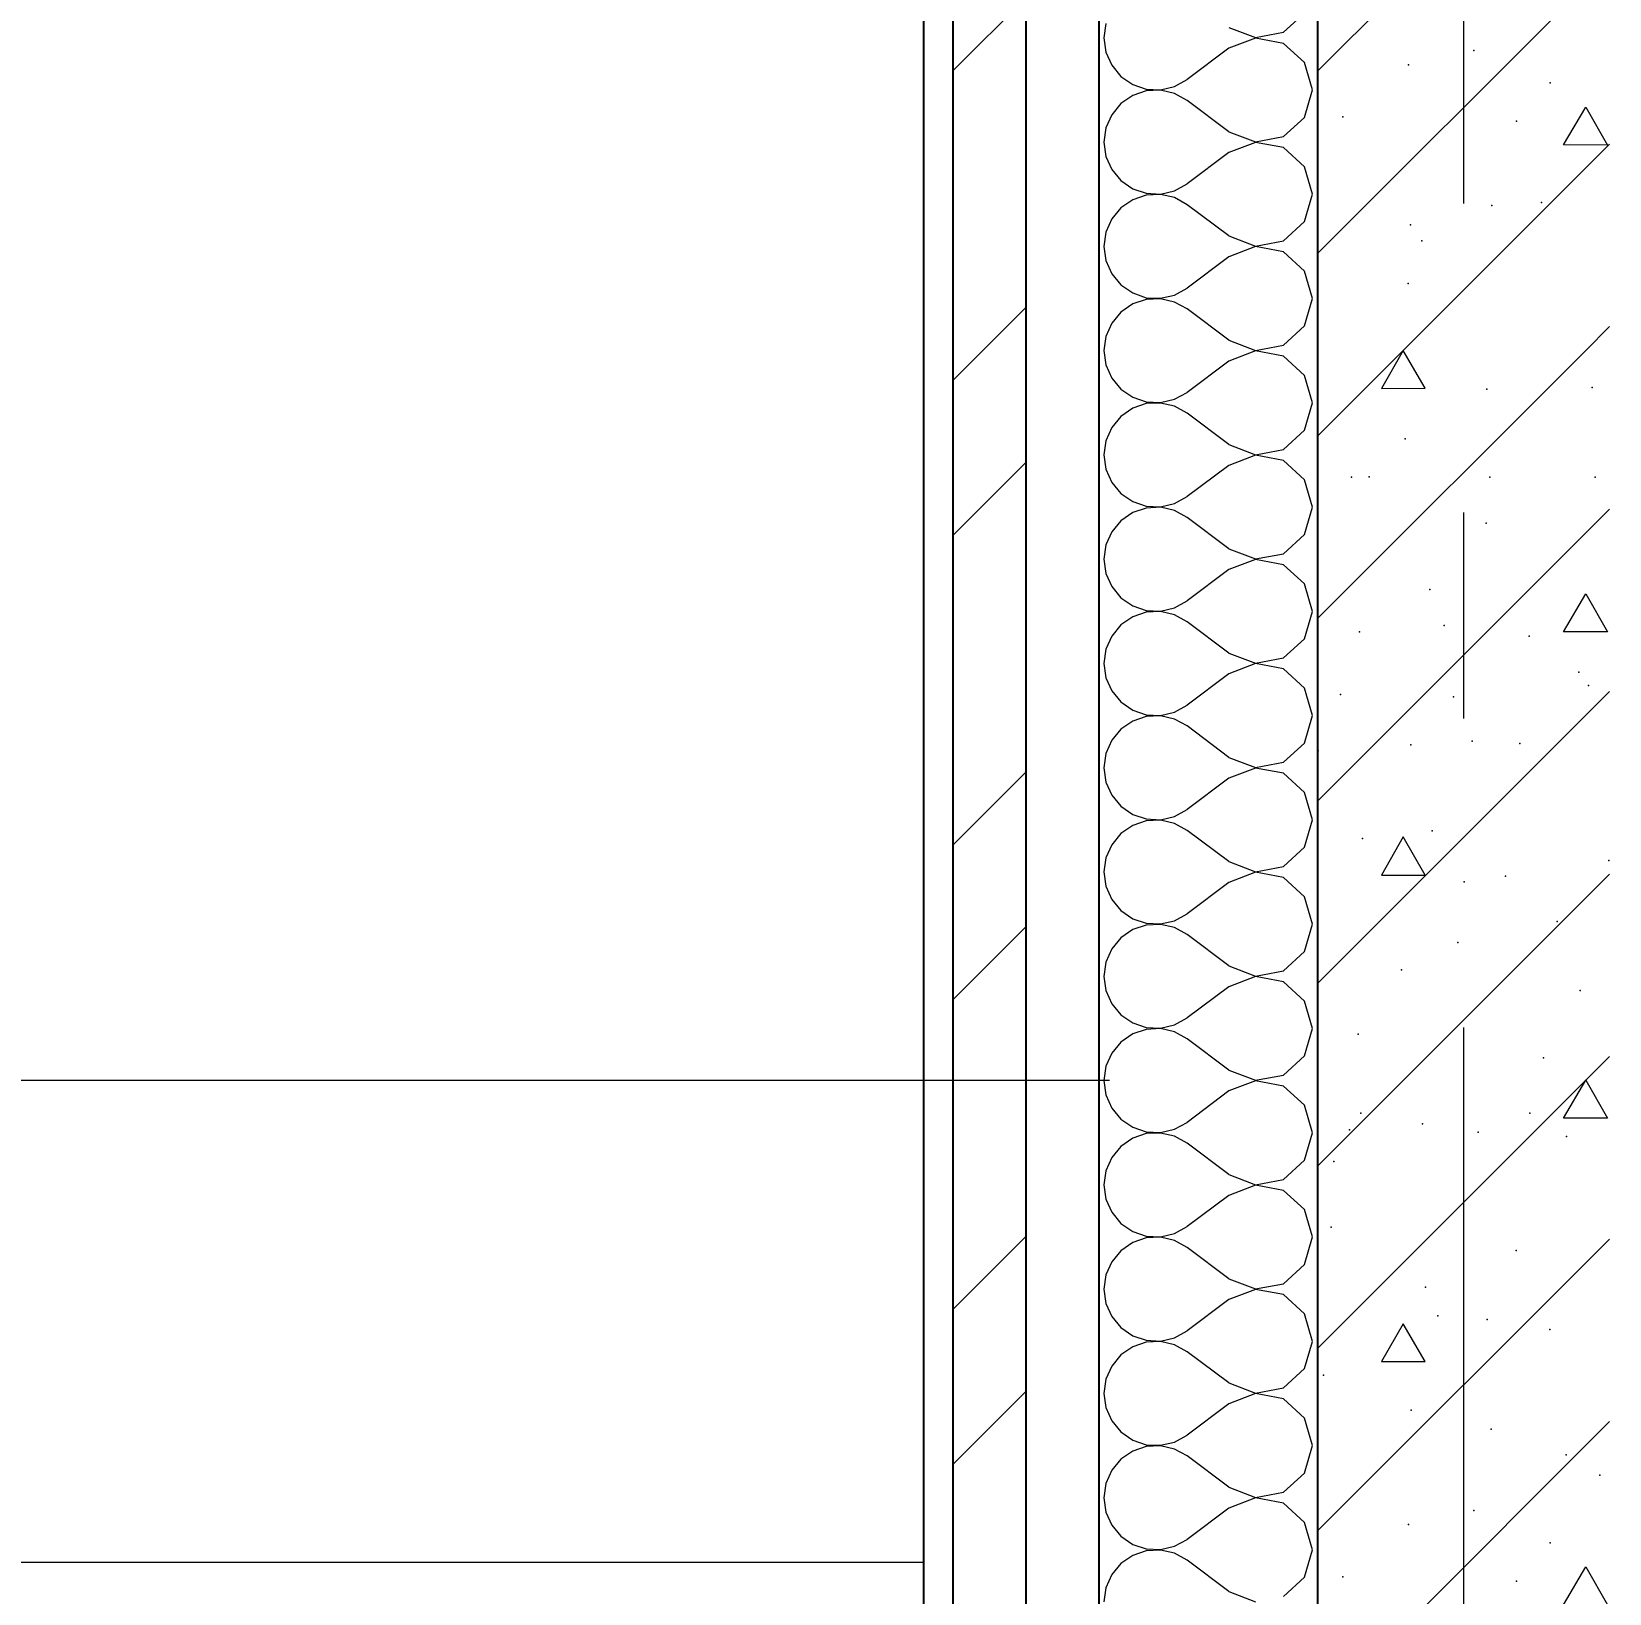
# Model space of a CAD drawing. Header units: millimetres. Extents: x 18162 to 7085488, y 72188 to 247925.
# Drawn here: x 3664348 to 3665429, y 105267 to 106337 of the extents above; entities that cross this region are included whole.
import ezdxf
from ezdxf.enums import TextEntityAlignment as Align

# ---------------------------------------------------------------- set-up
doc = ezdxf.new("R2010")
doc.units = ezdxf.units.MM
doc.header["$MEASUREMENT"] = 0
doc.linetypes.add('Double Dashed', pattern=[1093.611073, 529.166651, -211.666656, 141.111112, -211.666656])
for name, color, linetype in [('Finish - Wall', 7, 'Continuous'), ('Structural - Bearing', 7, 'Continuous'), ('Structural - Grid', 7, 'Continuous')]:
    doc.layers.add(name, color=color, linetype=linetype)
doc.styles.add('GENERATED_STYLE_3', font='', dxfattribs={"width": 0.8})
doc.styles.get('GENERATED_STYLE_3').set_extended_font_data('ISOCPEUR MON')
doc.dimstyles.new('GENERATED_STYLE__7', dxfattribs={"dimtxt": 220.000005, "dimasz": 114, "dimexe": 0.18, "dimexo": 342.629951, "dimgap": 0, "dimtad": 1, "dimdec": 0, "dimzin": 0, "dimdsep": 46, "dimtxsty": 'GENERATED_STYLE_3', "dimblk": 'ARROWHEAD_2', "dimblk1": 'ARROWHEAD_2', "dimblk2": 'ARROWHEAD_2', "dimcen": 0.09, "dimclrd": 13, "dimclre": 13, "dimclrt": 13, "dimadec": 0, "dimazin": 0, "dimtfac": 1, "dimtdec": 4, "dimtmove": 0, "dimatfit": 3, "dimfxl": 1, "dimtolj": 1, "dimtzin": 0, "dimarcsym": 0})

# ---------------------------------------------------------------- blocks, each defined once
blk = doc.blocks.new('*X784', base_point=(3761974.7, 95118))
at = {"layer": 'Structural - Bearing', "color": 7, "linetype": 'Continuous', "lineweight": 9}
for p, q in [((3665205.7, 106336.1), (3665220.1, 106349.2)), ((3665084, 106342.1), (3665082.6, 106332.3)), ((3665168.3, 106339.4), (3665186.6, 106332.4)), ((3665082.6, 106332.3), (3665084, 106322.5)), ((3665186.6, 106332.1), (3665168.3, 106325.1)), ((3665186.6, 106332.4), (3665205.7, 106336.1)), ((3665205.7, 106328.5), (3665186.6, 106332.1)), ((3665220.1, 106315.4), (3665205.7, 106328.5)), ((3665084, 106322.5), (3665088, 106313.5)), ((3665168.3, 106325.1), (3665139.8, 106303.7)), ((3665088, 106313.5), (3665094.2, 106305.9)), ((3665094.2, 106305.9), (3665102.4, 106300.3)), ((3665225.5, 106296.6), (3665220.1, 106315.4)), ((3665102.4, 106300.3), (3665111.7, 106297.2)), ((3665111.7, 106296), (3665102.4, 106292.8)), ((3665111.7, 106297.2), (3665121.5, 106296.7)), ((3665121.5, 106296.4), (3665111.7, 106296)), ((3665121.5, 106296.7), (3665131.1, 106299)), ((3665131.1, 106294.2), (3665121.5, 106296.4)), ((3665131.1, 106299), (3665139.8, 106303.7)), ((3665220.1, 106277.8), (3665225.5, 106296.6)), ((3665094.2, 106287.2), (3665088, 106279.6)), ((3665102.4, 106292.8), (3665094.2, 106287.2)), ((3665139.8, 106289.4), (3665131.1, 106294.2)), ((3665168.3, 106268), (3665139.8, 106289.4)), ((3665088, 106279.6), (3665084, 106270.6)), ((3665205.7, 106264.6), (3665220.1, 106277.8)), ((3665084, 106270.6), (3665082.6, 106260.9)), ((3665168.3, 106268), (3665186.6, 106261)), ((3665186.6, 106261), (3665205.7, 106264.6)), ((3665082.6, 106260.9), (3665084, 106251.1)), ((3665168.3, 106253.7), (3665139.8, 106232.3)), ((3665186.6, 106260.7), (3665168.3, 106253.7)), ((3665205.7, 106257.1), (3665186.6, 106260.7)), ((3665220.1, 106243.9), (3665205.7, 106257.1)), ((3665084, 106251.1), (3665088, 106242.1)), ((3665088, 106242.1), (3665094.2, 106234.5)), ((3665225.5, 106225.1), (3665220.1, 106243.9)), ((3665094.2, 106234.5), (3665102.4, 106228.9)), ((3665131.1, 106227.5), (3665139.8, 106232.3)), ((3665102.4, 106221.4), (3665094.2, 106215.8)), ((3665102.4, 106228.9), (3665111.7, 106225.8)), ((3665111.7, 106224.5), (3665102.4, 106221.4)), ((3665111.7, 106225.8), (3665121.5, 106225.3)), ((3665121.5, 106225), (3665111.7, 106224.5)), ((3665121.5, 106225.3), (3665131.1, 106227.5)), ((3665131.1, 106222.8), (3665121.5, 106225)), ((3665139.8, 106218), (3665131.1, 106222.8)), ((3665220.1, 106206.4), (3665225.5, 106225.1)), ((3665094.2, 106215.8), (3665088, 106208.2)), ((3665168.3, 106196.6), (3665139.8, 106218)), ((3665084, 106199.2), (3665082.6, 106189.4)), ((3665088, 106208.2), (3665084, 106199.2)), ((3665205.7, 106193.2), (3665220.1, 106206.4)), ((3665082.6, 106189.4), (3665084, 106179.7)), ((3665168.3, 106196.6), (3665186.6, 106189.6)), ((3665186.6, 106189.3), (3665168.3, 106182.3)), ((3665186.6, 106189.6), (3665205.7, 106193.2)), ((3665205.7, 106185.7), (3665186.6, 106189.3)), ((3665084, 106179.7), (3665088, 106170.7)), ((3665168.3, 106182.3), (3665139.8, 106160.9)), ((3665220.1, 106172.5), (3665205.7, 106185.7)), ((3665088, 106170.7), (3665094.2, 106163.1)), ((3665225.5, 106153.7), (3665220.1, 106172.5)), ((3665094.2, 106163.1), (3665102.4, 106157.5)), ((3665102.4, 106157.5), (3665111.7, 106154.3)), ((3665111.7, 106154.3), (3665121.5, 106153.9)), ((3665121.5, 106153.9), (3665131.1, 106156.1)), ((3665131.1, 106156.1), (3665139.8, 106160.9)), ((3665094.2, 106144.4), (3665088, 106136.8)), ((3665102.4, 106150), (3665094.2, 106144.4)), ((3665111.7, 106153.1), (3665102.4, 106150)), ((3665121.5, 106153.6), (3665111.7, 106153.1)), ((3665131.1, 106151.3), (3665121.5, 106153.6)), ((3665139.8, 106146.6), (3665131.1, 106151.3)), ((3665168.3, 106125.1), (3665139.8, 106146.6)), ((3665220.1, 106134.9), (3665225.5, 106153.7)), ((3665088, 106136.8), (3665084, 106127.8)), ((3665205.7, 106121.8), (3665220.1, 106134.9)), ((3665084, 106127.8), (3665082.6, 106118)), ((3665168.3, 106125.1), (3665186.6, 106118.2)), ((3665082.6, 106118), (3665084, 106108.2)), ((3665186.6, 106117.9), (3665168.3, 106110.9)), ((3665186.6, 106118.2), (3665205.7, 106121.8)), ((3665205.7, 106114.2), (3665186.6, 106117.9)), ((3665220.1, 106101.1), (3665205.7, 106114.2)), ((3665084, 106108.2), (3665088, 106099.2)), ((3665168.3, 106110.9), (3665139.8, 106089.4)), ((3665225.5, 106082.3), (3665220.1, 106101.1)), ((3665088, 106099.2), (3665094.2, 106091.6)), ((3665094.2, 106091.6), (3665102.4, 106086.1)), ((3665102.4, 106086.1), (3665111.7, 106082.9)), ((3665111.7, 106081.7), (3665102.4, 106078.5)), ((3665111.7, 106082.9), (3665121.5, 106082.4)), ((3665121.5, 106082.1), (3665111.7, 106081.7)), ((3665121.5, 106082.4), (3665131.1, 106084.7)), ((3665131.1, 106079.9), (3665121.5, 106082.1)), ((3665131.1, 106084.7), (3665139.8, 106089.4)), ((3665139.8, 106075.1), (3665131.1, 106079.9)), ((3665220.1, 106063.5), (3665225.5, 106082.3)), ((3665094.2, 106072.9), (3665088, 106065.4)), ((3665102.4, 106078.5), (3665094.2, 106072.9)), ((3665168.3, 106053.7), (3665139.8, 106075.1)), ((3665088, 106065.4), (3665084, 106056.3)), ((3665205.7, 106050.3), (3665220.1, 106063.5)), ((3665084, 106056.3), (3665082.6, 106046.6)), ((3665082.6, 106046.6), (3665084, 106036.8)), ((3665168.3, 106053.7), (3665186.6, 106046.7)), ((3665186.6, 106046.4), (3665168.3, 106039.4)), ((3665186.6, 106046.7), (3665205.7, 106050.3)), ((3665205.7, 106042.8), (3665186.6, 106046.4)), ((3665084, 106036.8), (3665088, 106027.8)), ((3665168.3, 106039.4), (3665139.8, 106018)), ((3665220.1, 106029.6), (3665205.7, 106042.8)), ((3665088, 106027.8), (3665094.2, 106020.2)), ((3665225.5, 106010.9), (3665220.1, 106029.6)), ((3665094.2, 106020.2), (3665102.4, 106014.6)), ((3665102.4, 106014.6), (3665111.7, 106011.5)), ((3665131.1, 106013.2), (3665139.8, 106018)), ((3665102.4, 106007.1), (3665094.2, 106001.5)), ((3665111.7, 106010.2), (3665102.4, 106007.1)), ((3665111.7, 106011.5), (3665121.5, 106011)), ((3665121.5, 106010.7), (3665111.7, 106010.2)), ((3665121.5, 106011), (3665131.1, 106013.2)), ((3665131.1, 106008.5), (3665121.5, 106010.7)), ((3665139.8, 106003.7), (3665131.1, 106008.5)), ((3665168.3, 105982.3), (3665139.8, 106003.7)), ((3665220.1, 105992.1), (3665225.5, 106010.9)), ((3665088, 105993.9), (3665084, 105984.9)), ((3665094.2, 106001.5), (3665088, 105993.9)), ((3665084, 105984.9), (3665082.6, 105975.1)), ((3665168.3, 105982.3), (3665186.6, 105975.3)), ((3665205.7, 105978.9), (3665220.1, 105992.1)), ((3665082.6, 105975.1), (3665084, 105965.4)), ((3665186.6, 105975), (3665168.3, 105968)), ((3665186.6, 105975.3), (3665205.7, 105978.9)), ((3665205.7, 105971.4), (3665186.6, 105975)), ((3665220.1, 105958.2), (3665205.7, 105971.4)), ((3665084, 105965.4), (3665088, 105956.4)), ((3665168.3, 105968), (3665139.8, 105946.6)), ((3665088, 105956.4), (3665094.2, 105948.8)), ((3665225.5, 105939.4), (3665220.1, 105958.2)), ((3665094.2, 105948.8), (3665102.4, 105943.2)), ((3665102.4, 105943.2), (3665111.7, 105940.1)), ((3665111.7, 105938.8), (3665102.4, 105935.7)), ((3665111.7, 105940.1), (3665121.5, 105939.6)), ((3665121.5, 105939.3), (3665111.7, 105938.8)), ((3665121.5, 105939.6), (3665131.1, 105941.8)), ((3665131.1, 105937.1), (3665121.5, 105939.3)), ((3665131.1, 105941.8), (3665139.8, 105946.6)), ((3665220.1, 105920.7), (3665225.5, 105939.4)), ((3665094.2, 105930.1), (3665088, 105922.5)), ((3665102.4, 105935.7), (3665094.2, 105930.1)), ((3665139.8, 105932.3), (3665131.1, 105937.1)), ((3665168.3, 105910.9), (3665139.8, 105932.3)), ((3665088, 105922.5), (3665084, 105913.5)), ((3665205.7, 105907.5), (3665220.1, 105920.7)), ((3665084, 105913.5), (3665082.6, 105903.7)), ((3665168.3, 105910.9), (3665186.6, 105903.9)), ((3665186.6, 105903.9), (3665205.7, 105907.5)), ((3665082.6, 105903.7), (3665084, 105894)), ((3665168.3, 105896.6), (3665139.8, 105875.1)), ((3665186.6, 105903.6), (3665168.3, 105896.6)), ((3665205.7, 105900), (3665186.6, 105903.6)), ((3665220.1, 105886.8), (3665205.7, 105900)), ((3665084, 105894), (3665088, 105884.9)), ((3665088, 105884.9), (3665094.2, 105877.4)), ((3665225.5, 105868), (3665220.1, 105886.8)), ((3665094.2, 105877.4), (3665102.4, 105871.8)), ((3665131.1, 105870.4), (3665139.8, 105875.1)), ((3665102.4, 105864.2), (3665094.2, 105858.7)), ((3665102.4, 105871.8), (3665111.7, 105868.6)), ((3665111.7, 105867.4), (3665102.4, 105864.2)), ((3665111.7, 105868.6), (3665121.5, 105868.2)), ((3665121.5, 105867.9), (3665111.7, 105867.4)), ((3665121.5, 105868.2), (3665131.1, 105870.4)), ((3665131.1, 105865.6), (3665121.5, 105867.9)), ((3665139.8, 105860.9), (3665131.1, 105865.6)), ((3665220.1, 105849.2), (3665225.5, 105868)), ((3665094.2, 105858.7), (3665088, 105851.1)), ((3665168.3, 105839.4), (3665139.8, 105860.9)), ((3665084, 105842.1), (3665082.6, 105832.3)), ((3665088, 105851.1), (3665084, 105842.1)), ((3665205.7, 105836.1), (3665220.1, 105849.2)), ((3665082.6, 105832.3), (3665084, 105822.5)), ((3665168.3, 105839.4), (3665186.6, 105832.4)), ((3665186.6, 105832.1), (3665168.3, 105825.1)), ((3665186.6, 105832.4), (3665205.7, 105836.1)), ((3665205.7, 105828.5), (3665186.6, 105832.1)), ((3665084, 105822.5), (3665088, 105813.5)), ((3665168.3, 105825.1), (3665139.8, 105803.7)), ((3665220.1, 105815.4), (3665205.7, 105828.5)), ((3665088, 105813.5), (3665094.2, 105805.9)), ((3665225.5, 105796.6), (3665220.1, 105815.4)), ((3665094.2, 105805.9), (3665102.4, 105800.3)), ((3665102.4, 105800.3), (3665111.7, 105797.2)), ((3665121.5, 105796.7), (3665131.1, 105799)), ((3665131.1, 105799), (3665139.8, 105803.7)), ((3665094.2, 105787.2), (3665088, 105779.6)), ((3665102.4, 105792.8), (3665094.2, 105787.2)), ((3665111.7, 105796), (3665102.4, 105792.8)), ((3665111.7, 105797.2), (3665121.5, 105796.7)), ((3665121.5, 105796.4), (3665111.7, 105796)), ((3665131.1, 105794.2), (3665121.5, 105796.4)), ((3665139.8, 105789.4), (3665131.1, 105794.2)), ((3665168.3, 105768), (3665139.8, 105789.4)), ((3665220.1, 105777.8), (3665225.5, 105796.6)), ((3665088, 105779.6), (3665084, 105770.6)), ((3665205.7, 105764.6), (3665220.1, 105777.8)), ((3665084, 105770.6), (3665082.6, 105760.9)), ((3665168.3, 105768), (3665186.6, 105761)), ((3665082.6, 105760.9), (3665084, 105751.1)), ((3665186.6, 105760.7), (3665168.3, 105753.7)), ((3665186.6, 105761), (3665205.7, 105764.6)), ((3665205.7, 105757.1), (3665186.6, 105760.7)), ((3665220.1, 105743.9), (3665205.7, 105757.1)), ((3665084, 105751.1), (3665088, 105742.1)), ((3665168.3, 105753.7), (3665139.8, 105732.3)), ((3665225.5, 105725.1), (3665220.1, 105743.9)), ((3665088, 105742.1), (3665094.2, 105734.5)), ((3665094.2, 105734.5), (3665102.4, 105728.9)), ((3665102.4, 105728.9), (3665111.7, 105725.8)), ((3665111.7, 105724.5), (3665102.4, 105721.4)), ((3665111.7, 105725.8), (3665121.5, 105725.3)), ((3665121.5, 105725), (3665111.7, 105724.5)), ((3665121.5, 105725.3), (3665131.1, 105727.5)), ((3665131.1, 105722.8), (3665121.5, 105725)), ((3665131.1, 105727.5), (3665139.8, 105732.3)), ((3665139.8, 105718), (3665131.1, 105722.8)), ((3665220.1, 105706.4), (3665225.5, 105725.1)), ((3665094.2, 105715.8), (3665088, 105708.2)), ((3665102.4, 105721.4), (3665094.2, 105715.8)), ((3665168.3, 105696.6), (3665139.8, 105718)), ((3665088, 105708.2), (3665084, 105699.2)), ((3665205.7, 105693.2), (3665220.1, 105706.4)), ((3665084, 105699.2), (3665082.6, 105689.4)), ((3665082.6, 105689.4), (3665084, 105679.7)), ((3665168.3, 105696.6), (3665186.6, 105689.6)), ((3665186.6, 105689.6), (3665205.7, 105693.2)), ((3665084, 105679.7), (3665088, 105670.7)), ((3665168.3, 105682.3), (3665139.8, 105660.9)), ((3665186.6, 105689.3), (3665168.3, 105682.3)), ((3665205.7, 105685.7), (3665186.6, 105689.3)), ((3665220.1, 105672.5), (3665205.7, 105685.7)), ((3665088, 105670.7), (3665094.2, 105663.1)), ((3665225.5, 105653.7), (3665220.1, 105672.5)), ((3665094.2, 105663.1), (3665102.4, 105657.5)), ((3665102.4, 105657.5), (3665111.7, 105654.3)), ((3665131.1, 105656.1), (3665139.8, 105660.9)), ((3665102.4, 105650), (3665094.2, 105644.4)), ((3665111.7, 105653.1), (3665102.4, 105650)), ((3665111.7, 105654.3), (3665121.5, 105653.9)), ((3665121.5, 105653.6), (3665111.7, 105653.1)), ((3665121.5, 105653.9), (3665131.1, 105656.1)), ((3665131.1, 105651.3), (3665121.5, 105653.6)), ((3665139.8, 105646.6), (3665131.1, 105651.3)), ((3665168.3, 105625.1), (3665139.8, 105646.6)), ((3665220.1, 105634.9), (3665225.5, 105653.7)), ((3665088, 105636.8), (3665084, 105627.8)), ((3665094.2, 105644.4), (3665088, 105636.8)), ((3665084, 105627.8), (3665082.6, 105618)), ((3665168.3, 105625.1), (3665186.6, 105618.2)), ((3665205.7, 105621.8), (3665220.1, 105634.9)), ((3665082.6, 105618), (3665084, 105608.2)), ((3665186.6, 105617.9), (3665168.3, 105610.9)), ((3665186.6, 105618.2), (3665205.7, 105621.8)), ((3665205.7, 105614.2), (3665186.6, 105617.9)), ((3665220.1, 105601.1), (3665205.7, 105614.2)), ((3665084, 105608.2), (3665088, 105599.2)), ((3665168.3, 105610.9), (3665139.8, 105589.4)), ((3665088, 105599.2), (3665094.2, 105591.6)), ((3665225.5, 105582.3), (3665220.1, 105601.1)), ((3665094.2, 105591.6), (3665102.4, 105586.1)), ((3665102.4, 105586.1), (3665111.7, 105582.9)), ((3665111.7, 105581.7), (3665102.4, 105578.5)), ((3665111.7, 105582.9), (3665121.5, 105582.4)), ((3665121.5, 105582.1), (3665111.7, 105581.7)), ((3665121.5, 105582.4), (3665131.1, 105584.7)), ((3665131.1, 105579.9), (3665121.5, 105582.1)), ((3665131.1, 105584.7), (3665139.8, 105589.4)), ((3665220.1, 105563.5), (3665225.5, 105582.3)), ((3665094.2, 105572.9), (3665088, 105565.4)), ((3665102.4, 105578.5), (3665094.2, 105572.9)), ((3665139.8, 105575.1), (3665131.1, 105579.9)), ((3665168.3, 105553.7), (3665139.8, 105575.1)), ((3665088, 105565.4), (3665084, 105556.3)), ((3665205.7, 105550.3), (3665220.1, 105563.5)), ((3665084, 105556.3), (3665082.6, 105546.6)), ((3665168.3, 105553.7), (3665186.6, 105546.7)), ((3665186.6, 105546.7), (3665205.7, 105550.3)), ((3665082.6, 105546.6), (3665084, 105536.8)), ((3665168.3, 105539.4), (3665139.8, 105518)), ((3665186.6, 105546.4), (3665168.3, 105539.4)), ((3665205.7, 105542.8), (3665186.6, 105546.4)), ((3665220.1, 105529.6), (3665205.7, 105542.8)), ((3665084, 105536.8), (3665088, 105527.8)), ((3665088, 105527.8), (3665094.2, 105520.2)), ((3665225.5, 105510.9), (3665220.1, 105529.6)), ((3665094.2, 105520.2), (3665102.4, 105514.6)), ((3665131.1, 105513.2), (3665139.8, 105518)), ((3665102.4, 105507.1), (3665094.2, 105501.5)), ((3665102.4, 105514.6), (3665111.7, 105511.5)), ((3665111.7, 105510.2), (3665102.4, 105507.1)), ((3665111.7, 105511.5), (3665121.5, 105511)), ((3665121.5, 105510.7), (3665111.7, 105510.2)), ((3665121.5, 105511), (3665131.1, 105513.2)), ((3665131.1, 105508.5), (3665121.5, 105510.7)), ((3665139.8, 105503.7), (3665131.1, 105508.5)), ((3665220.1, 105492.1), (3665225.5, 105510.9)), ((3665094.2, 105501.5), (3665088, 105493.9)), ((3665168.3, 105482.3), (3665139.8, 105503.7)), ((3665084, 105484.9), (3665082.6, 105475.1)), ((3665088, 105493.9), (3665084, 105484.9)), ((3665205.7, 105478.9), (3665220.1, 105492.1)), ((3665082.6, 105475.1), (3665084, 105465.4)), ((3665168.3, 105482.3), (3665186.6, 105475.3)), ((3665186.6, 105475), (3665168.3, 105468)), ((3665186.6, 105475.3), (3665205.7, 105478.9)), ((3665205.7, 105471.4), (3665186.6, 105475)), ((3665084, 105465.4), (3665088, 105456.4)), ((3665168.3, 105468), (3665139.8, 105446.6)), ((3665220.1, 105458.2), (3665205.7, 105471.4)), ((3665088, 105456.4), (3665094.2, 105448.8)), ((3665225.5, 105439.4), (3665220.1, 105458.2)), ((3665094.2, 105448.8), (3665102.4, 105443.2)), ((3665102.4, 105443.2), (3665111.7, 105440.1)), ((3665121.5, 105439.6), (3665131.1, 105441.8)), ((3665131.1, 105441.8), (3665139.8, 105446.6)), ((3665094.2, 105430.1), (3665088, 105422.5)), ((3665102.4, 105435.7), (3665094.2, 105430.1)), ((3665111.7, 105438.8), (3665102.4, 105435.7)), ((3665111.7, 105440.1), (3665121.5, 105439.6)), ((3665121.5, 105439.3), (3665111.7, 105438.8)), ((3665131.1, 105437.1), (3665121.5, 105439.3)), ((3665139.8, 105432.3), (3665131.1, 105437.1)), ((3665168.3, 105410.9), (3665139.8, 105432.3)), ((3665220.1, 105420.7), (3665225.5, 105439.4)), ((3665088, 105422.5), (3665084, 105413.5)), ((3665205.7, 105407.5), (3665220.1, 105420.7)), ((3665084, 105413.5), (3665082.6, 105403.7)), ((3665168.3, 105410.9), (3665186.6, 105403.9)), ((3665082.6, 105403.7), (3665084, 105394)), ((3665186.6, 105403.6), (3665168.3, 105396.6)), ((3665186.6, 105403.9), (3665205.7, 105407.5)), ((3665205.7, 105400), (3665186.6, 105403.6)), ((3665220.1, 105386.8), (3665205.7, 105400)), ((3665084, 105394), (3665088, 105384.9)), ((3665168.3, 105396.6), (3665139.8, 105375.1)), ((3665225.5, 105368), (3665220.1, 105386.8)), ((3665088, 105384.9), (3665094.2, 105377.4)), ((3665094.2, 105377.4), (3665102.4, 105371.8)), ((3665102.4, 105371.8), (3665111.7, 105368.6)), ((3665111.7, 105367.4), (3665102.4, 105364.2)), ((3665111.7, 105368.6), (3665121.5, 105368.2)), ((3665121.5, 105367.9), (3665111.7, 105367.4)), ((3665121.5, 105368.2), (3665131.1, 105370.4)), ((3665131.1, 105365.6), (3665121.5, 105367.9)), ((3665131.1, 105370.4), (3665139.8, 105375.1)), ((3665139.8, 105360.9), (3665131.1, 105365.6)), ((3665220.1, 105349.2), (3665225.5, 105368)), ((3665094.2, 105358.7), (3665088, 105351.1)), ((3665102.4, 105364.2), (3665094.2, 105358.7)), ((3665168.3, 105339.4), (3665139.8, 105360.9)), ((3665088, 105351.1), (3665084, 105342.1)), ((3665205.7, 105336.1), (3665220.1, 105349.2)), ((3665084, 105342.1), (3665082.6, 105332.3)), ((3665168.3, 105339.4), (3665186.6, 105332.4)), ((3665186.6, 105332.4), (3665205.7, 105336.1)), ((3665082.6, 105332.3), (3665084, 105322.5)), ((3665084, 105322.5), (3665088, 105313.5)), ((3665168.3, 105325.1), (3665139.8, 105303.7)), ((3665186.6, 105332.1), (3665168.3, 105325.1)), ((3665205.7, 105328.5), (3665186.6, 105332.1)), ((3665220.1, 105315.4), (3665205.7, 105328.5)), ((3665088, 105313.5), (3665094.2, 105305.9)), ((3665225.5, 105296.6), (3665220.1, 105315.4)), ((3665094.2, 105305.9), (3665102.4, 105300.3)), ((3665102.4, 105300.3), (3665111.7, 105297.2)), ((3665131.1, 105299), (3665139.8, 105303.7)), ((3665102.4, 105292.8), (3665094.2, 105287.2)), ((3665111.7, 105296), (3665102.4, 105292.8)), ((3665111.7, 105297.2), (3665121.5, 105296.7)), ((3665121.5, 105296.4), (3665111.7, 105296)), ((3665121.5, 105296.7), (3665131.1, 105299)), ((3665131.1, 105294.2), (3665121.5, 105296.4)), ((3665139.8, 105289.4), (3665131.1, 105294.2)), ((3665168.3, 105268), (3665139.8, 105289.4)), ((3665220.1, 105277.8), (3665225.5, 105296.6)), ((3665088, 105279.6), (3665084, 105270.6)), ((3665094.2, 105287.2), (3665088, 105279.6)), ((3665084, 105270.6), (3665082.6, 105260.9)), ((3665168.3, 105268), (3665186.6, 105261)), ((3665205.7, 105264.6), (3665220.1, 105277.8))]:
    blk.add_line(p, q, dxfattribs=at)
blk = doc.blocks.new('*X785', base_point=(3761974.7, 95118))
at = {"layer": 'Structural - Bearing', "color": 7, "linetype": 'Continuous', "lineweight": 9}
for p, q in [((3665229.1, 106309.5), (3665429.1, 106509.5)), ((3665229.1, 106184.5), (3665429.1, 106384.5)), ((3665397.6, 106258.9), (3665412.8, 106284.9)), ((3665412.8, 106284.9), (3665427.7, 106258.8)), ((3665287.8, 106118.2), (3665429.1, 106259.5)), ((3665427.7, 106258.8), (3665397.6, 106258.9)), ((3665412.8, 106118.2), (3665429.1, 106134.5)), ((3665229.1, 105934.5), (3665412.8, 106118.2)), ((3665229.1, 106059.5), (3665287.8, 106118.2)), ((3665287.8, 106118.2), (3665272.9, 106092.1)), ((3665302.9, 106092.2), (3665287.8, 106118.2)), ((3665272.9, 106092.1), (3665302.9, 106092.2)), ((3665229.1, 105809.5), (3665429.1, 106009.5)), ((3665397.6, 105925.5), (3665412.8, 105951.5)), ((3665412.8, 105951.5), (3665427.7, 105925.5)), ((3665427.7, 105925.5), (3665397.6, 105925.5)), ((3665229.1, 105684.5), (3665429.1, 105884.5)), ((3665287.8, 105784.9), (3665272.9, 105758.8)), ((3665302.9, 105758.8), (3665287.8, 105784.9)), ((3665229.1, 105559.5), (3665429.1, 105759.5)), ((3665272.9, 105758.8), (3665302.9, 105758.8)), ((3665229.1, 105434.5), (3665429.1, 105634.5)), ((3665397.6, 105592.2), (3665412.8, 105618.2)), ((3665412.8, 105618.2), (3665427.7, 105592.2)), ((3665427.7, 105592.2), (3665397.6, 105592.2)), ((3665229.1, 105309.5), (3665429.1, 105509.5)), ((3665287.8, 105451.5), (3665272.9, 105425.5)), ((3665302.9, 105425.5), (3665287.8, 105451.5)), ((3665272.9, 105425.5), (3665302.9, 105425.5)), ((3665229.1, 105184.5), (3665429.1, 105384.5)), ((3665397.6, 105258.9), (3665412.8, 105284.9)), ((3665412.8, 105284.9), (3665427.7, 105258.8))]:
    blk.add_line(p, q, dxfattribs=at)
for p in [(3665336.2, 106323.5), (3665291.4, 106313.9), (3665388.5, 106301.4), (3665246.4, 106278.2), (3665365.4, 106275.2), (3665382.4, 106219.5), (3665348.5, 106217.5), (3665292.7, 106204.1), (3665300.5, 106193.3), (3665291.2, 106163.9), (3665345, 106091.6), (3665417.2, 106092.8), (3665289, 106057.5), (3665252.3, 106031.4), (3665264.4, 106031.6), (3665347.1, 106031.4), (3665419.2, 106031.4), (3665344.5, 105999.9), (3665306.1, 105954.5), (3665315.8, 105929.8), (3665257.8, 105925.5), (3665374.1, 105922.5), (3665408, 105897.8), (3665414.8, 105888.6), (3665244.8, 105882.5), (3665322.1, 105880.9), (3665229.4, 105843.8), (3665293, 105847.9), (3665335.1, 105850.4), (3665367.7, 105848.8), (3665367.7, 105848.8), (3665307.6, 105789), (3665259.9, 105783.9), (3665428.6, 105768.7), (3665357.8, 105758.1), (3665329.5, 105754.2), (3665393.3, 105727), (3665325.2, 105712.7), (3665286.5, 105693.9), (3665409.1, 105679.8), (3665256.8, 105649.7), (3665383.9, 105633.7), (3665258.7, 105595.6), (3665374.6, 105595.6), (3665251, 105584.2), (3665300.9, 105588.4), (3665339.1, 105582.7), (3665399.7, 105579.6), (3665240.2, 105562.6), (3665238.5, 105517.7), (3665365.1, 105501.6), (3665303.1, 105476.6), (3665311.4, 105456.8), (3665345.3, 105454.4), (3665388.3, 105447.4), (3665233.1, 105416.2), (3665293.2, 105392.2), (3665348, 105379.3), (3665399.4, 105361.7), (3665422.5, 105347.8), (3665336.2, 105323.5), (3665291.4, 105313.9), (3665388.5, 105301.4), (3665246.4, 105278.2), (3665365.4, 105275.1)]:
    blk.add_point(p, dxfattribs=at)
blk = doc.blocks.new('Standard grid marker[358]_3', base_point=(3665329.1, 147118))
at = {"layer": 'Structural - Grid', "color": 13, "linetype": 'Double Dashed', "lineweight": 13}
blk.add_line((3665329.1, 146118), (3665329.1, 88118), dxfattribs=at)
at = {"layer": 'Structural - Grid', "color": 13, "lineweight": 13, "style": 'GENERATED_STYLE_3'}
blk.add_attdef('AC_MarkerText_1', text='', height=250, rotation=360, dxfattribs=at).set_placement((3665329.1, 86943), align=Align.TOP_CENTER)
blk = doc.blocks.new('*D1202', base_point=(3761974.7, 95118))
at = {"color": 12, "linetype": 'Continuous', "lineweight": 35}
for p, q in [((3661904.5, 105661.3), (3662054.5, 105574.7)), ((3661904.5, 104961.3), (3662054.5, 104874.7))]:
    blk.add_line(p, q, dxfattribs=at)
at = {"color": 13, "linetype": 'Continuous', "lineweight": 13}
for p, q in [((3665086.4, 105618), (3661867, 105618)), ((3661979.5, 104918), (3661979.5, 105618)), ((3664636.4, 104918), (3661867, 104918))]:
    blk.add_line(p, q, dxfattribs=at)
at = {"color": 13, "lineweight": 13, "insert": (3661999.4, 105083.6), "char_height": 220, "attachment_point": 7, "rotation": 90, "style": 'GENERATED_STYLE_3'}
blk.add_mtext('\\A1;{\\pql;\\fISOCPEUR MON|b0|i0|c0|p0;\\W0.800000;700}', dxfattribs=at)
blk = doc.blocks.new('ARROWHEAD_2')
at = {"color": 0, "linetype": 'Continuous', "lineweight": 0}
for p, q in [((-0.3781, -0.655), (0.3781, 0.655)), ((0, 0), (-1, 0))]:
    blk.add_line(p, q, dxfattribs=at)
blk = doc.blocks.new('*D1203', base_point=(3761974.7, 95118))
at = {"color": 12, "linetype": 'Continuous', "lineweight": 35}
for p, q in [((3661904.5, 107161.3), (3662054.5, 107074.7)), ((3661904.5, 105661.3), (3662054.5, 105574.7))]:
    blk.add_line(p, q, dxfattribs=at)
at = {"color": 13, "linetype": 'Continuous', "lineweight": 13}
for p, q in [((3664616.4, 107118), (3661867, 107118)), ((3661979.5, 105618), (3661979.5, 107118)), ((3665086.4, 105618), (3661867, 105618))]:
    blk.add_line(p, q, dxfattribs=at)
at = {"color": 13, "lineweight": 13, "insert": (3662043.3, 106108.9), "char_height": 220, "attachment_point": 7, "rotation": 90, "style": 'GENERATED_STYLE_3'}
blk.add_mtext('\\A1;{\\pql;\\fISOCPEUR MON|b0|i0|c0|p0;\\W0.800000;1,500}', dxfattribs=at)
blk = doc.blocks.new('*D1241', base_point=(3761974.7, 95118))
at = {"color": 12, "linetype": 'Continuous', "lineweight": 35}
for p, q in [((3661304.2, 133911.3), (3661454.2, 133824.7)), ((3661304.2, 101111.3), (3661454.2, 101024.7))]:
    blk.add_line(p, q, dxfattribs=at)
at = {"color": 13, "linetype": 'Continuous', "lineweight": 13}
for p, q in [((3664516.7, 133868), (3661266.7, 133868)), ((3661379.2, 101068), (3661379.2, 133868)), ((3664436.4, 101068), (3661266.7, 101068))]:
    blk.add_line(p, q, dxfattribs=at)
at = {"color": 13, "lineweight": 13, "char_height": 220, "attachment_point": 7, "rotation": 90, "style": 'GENERATED_STYLE_3'}
for s, insert in [('\\A1;{\\pql;\\fISOCPEUR MON|b0|i0|c0|p0;\\W0.800000;200}', (3661399, 133455.8)), ('\\A1;{\\pql;\\fISOCPEUR MON|b0|i0|c0|p0;\\W0.800000;32,800}', (3661443, 116945.5))]:
    blk.add_mtext(s, dxfattribs=dict(at, insert=insert))
blk = doc.blocks.new('*D1248', base_point=(3761974.7, 95118))
at = {"color": 13, "linetype": 'Continuous', "lineweight": 13}
for p, q in [((3660779.6, 145568), (3660779.6, 145641.4)), ((3664636.4, 145568), (3660667.1, 145568)), ((3660779.6, 90368), (3660779.6, 145568)), ((3664786.4, 90368), (3660667.1, 90368)), ((3660779.6, 90294.7), (3660779.6, 90368))]:
    blk.add_line(p, q, dxfattribs=at)
at = {"color": 12, "linetype": 'Continuous', "lineweight": 35}
for p, q in [((3660854.6, 145524.7), (3660704.6, 145611.3)), ((3660704.6, 90411.3), (3660854.6, 90324.7))]:
    blk.add_line(p, q, dxfattribs=at)
at = {"color": 13, "lineweight": 13, "insert": (3660843.4, 117629.9), "char_height": 220, "attachment_point": 7, "rotation": 90, "style": 'GENERATED_STYLE_3'}
blk.add_mtext('\\A1;{\\pql;\\fISOCPEUR MON|b0|i0|c0|p0;\\W0.800000;55,200}', dxfattribs=at)

msp = doc.modelspace()

# ---------------------------------------------------------------- hatches: boundary and pattern name
at = {"layer": 'Structural - Bearing', "linetype": 'Continuous', "lineweight": 9}
h = msp.add_hatch(dxfattribs=at)
h.set_pattern_fill('Gypsum_0003', style=0, pattern_type=2)
h.set_pattern_definition([(0, (3761974.73, 95118.01), (0, 75), [0, -75])])
h.paths.add_polyline_path([(3664959.1, 107118), (3664959.1, 104918), (3664979.1, 104918), (3664979.1, 107118)])
h = msp.add_hatch(dxfattribs=at)
h.set_pattern_fill('Steel_0003', style=0, pattern_type=2)
h.set_pattern_definition([(45, (3761974.73, 95118), (-159.099, 159.099), []), (45, (3761921.7, 95171.04), (-159.099, 159.099), [])])
h.paths.add_polyline_path([(3664979.1, 104918), (3665029.1, 104918), (3665029.1, 107018), (3664979.1, 107018)])

# ---------------------------------------------------------------- linework, layer by layer
at = {"layer": 'Finish - Wall', "color": 7, "linetype": 'Continuous', "lineweight": 9}
msp.add_line((3664959.1, 105288), (3663721.5, 105288), dxfattribs=at)
at = {"layer": 'Structural - Bearing', "color": 7, "linetype": 'Continuous', "lineweight": 25}
for p, q in [((3664959.1, 107118), (3664959.1, 104918)), ((3665029.1, 107018), (3665029.1, 104918)), ((3665079.1, 107018), (3665079.1, 104918)), ((3665229.1, 107018), (3665229.1, 104918))]:
    msp.add_line(p, q, dxfattribs=at)
at = {"layer": 'Structural - Bearing', "color": 7, "linetype": 'Continuous', "lineweight": 25, "flags": 128}
msp.add_lwpolyline([(3664979.1, 107118), (3664979.1, 107018), (3664979.1, 104918)], dxfattribs=at)

# ---------------------------------------------------------------- block references
at = {"layer": 'Structural - Bearing', "lineweight": 0}
for name in ['*X784', '*X785']:
    msp.add_blockref(name, (3761974.7, 95118), dxfattribs=at)
at = {"layer": 'Structural - Grid', "color": 13, "linetype": 'Continuous', "lineweight": 13}
msp.add_blockref('Standard grid marker[358]_3', (3665329.1, 147118), dxfattribs=at)

# ---------------------------------------------------------------- dimensions: what is measured, and where the dimension line sits
at = {"color": 13, "linetype": 'Continuous', "lineweight": 13}
for base, p1, p2, picture, middle in [((3660779.6, 145568), (3665129.1, 90368), (3664979.1, 145568), '*D1248', (3660625.6, 118082.1)), ((3661379.2, 133868), (3664779.1, 101068), (3664859.3, 133868), '*D1241', (3661225.2, 117397.7)), ((3661979.5, 107118), (3665429.1, 105618), (3664959.1, 107118), '*D1203', (3661825.5, 106477.5)), ((3661979.5, 105618), (3664979.1, 104918), (3665429.1, 105618), '*D1202', (3661825.5, 105334.7))]:
    dim = msp.add_linear_dim(base=base, p1=p1, p2=p2, angle=90, dimstyle='GENERATED_STYLE__7', dxfattribs=at)
    dim.commit()
    dim.dimension.update_dxf_attribs({"geometry": picture, "text_midpoint": middle, "dimtype": 160, "text_rotation": 90})

doc.saveas('drawing.dxf')
